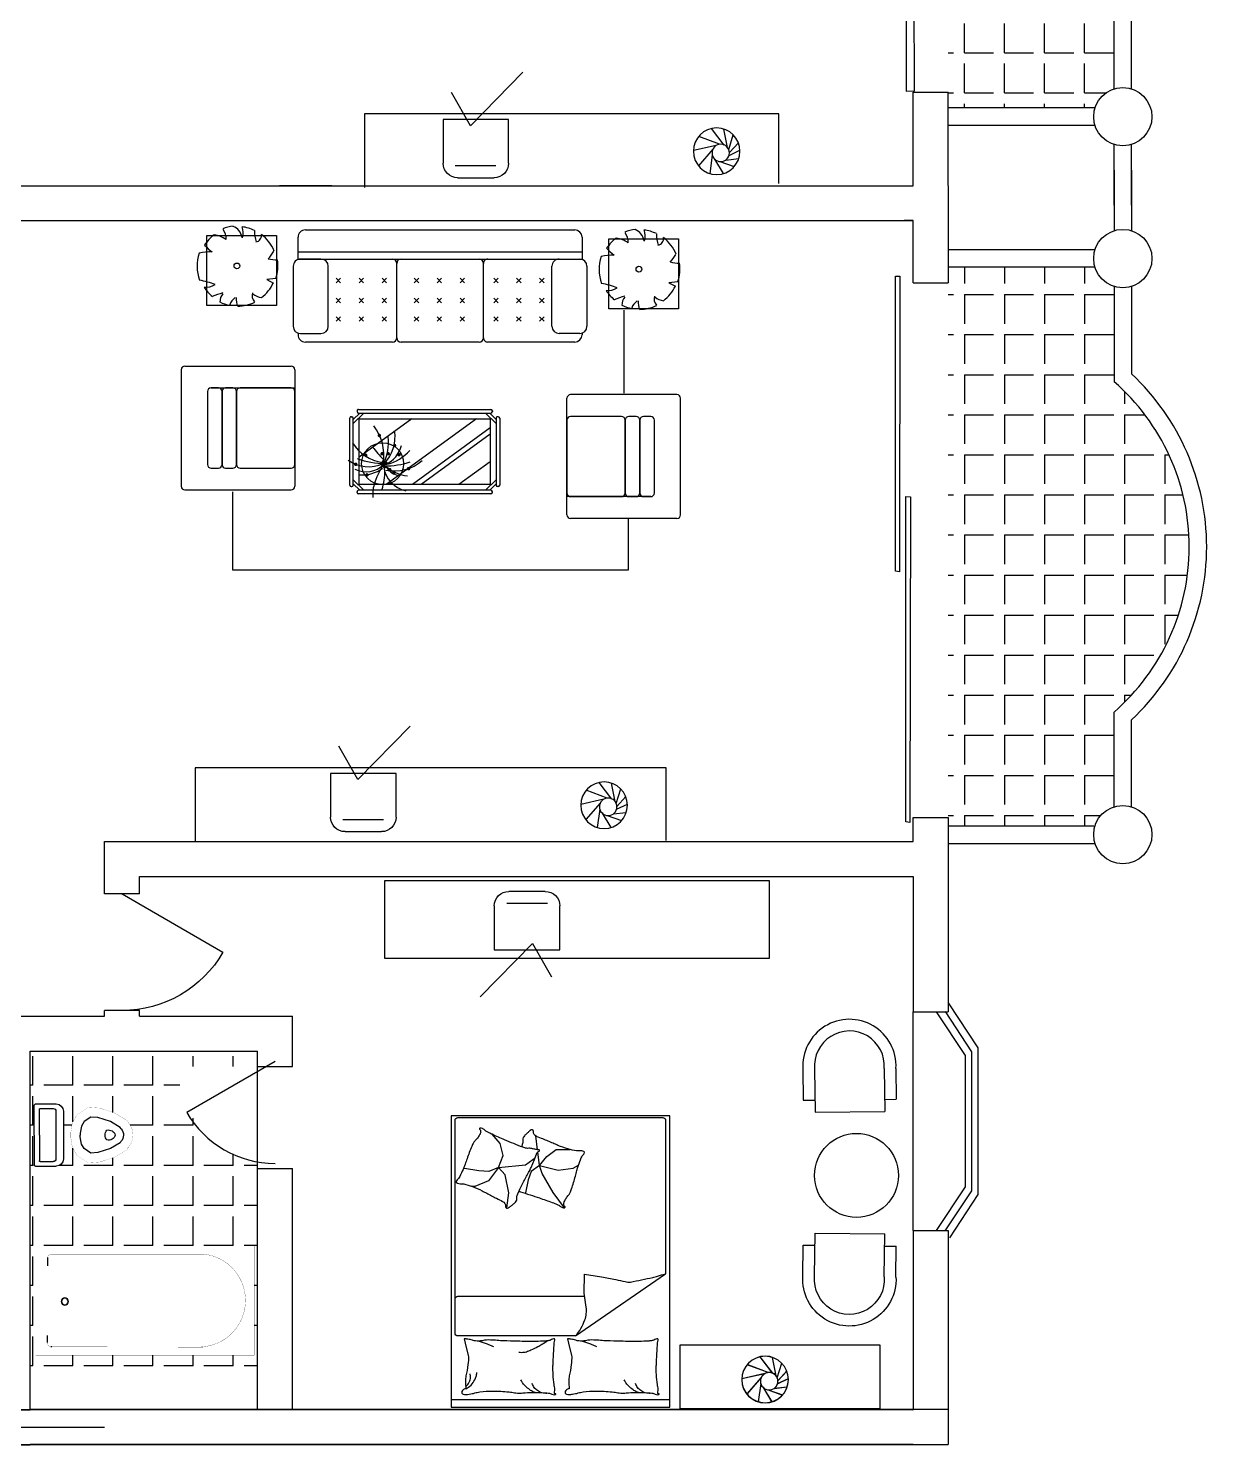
# Model space of a CAD drawing. Header units: millimetres. Extents: x 1155 to 52400, y 456 to 37454.
# Drawn here: x 44311 to 52400, y 516 to 10236 of the extents above; entities that cross this region are included whole.
import ezdxf
from ezdxf.enums import TextEntityAlignment as Align

# ---------------------------------------------------------------- set-up
doc = ezdxf.new("R2010")
doc.units = ezdxf.units.MM
for name, color, linetype in [('PUB_WINDW', 7, 'Continuous'), ('WALL', 255, 'Continuous'), ('WINDOW', 2, 'Continuous')]:
    doc.layers.add(name, color=color, linetype=linetype)
doc.styles.add('DIM_FONT', font='SIMPLEX', dxfattribs={"width": 0.8})
doc.styles.add('SIMPLEX', font='SIMPLEX.SHX')
doc.styles.get("Standard").update_dxf_attribs({"font": 'arial.ttf'})

# ---------------------------------------------------------------- blocks, each defined once
blk = doc.blocks.new('M_E7')
for p, q in [((-10, 111.7), (-151.3, 111.7)), ((0, -101.7), (0, 101.7)), ((-201.3, 61.7), (-201.3, -265.1)), ((-149.8, 60.8), (-149.8, -264.1)), ((-41.4, 80.8), (-129.8, 80.8)), ((-36.4, -101.7), (-36.4, 75.8)), ((-36.4, -101.7), (-36.4, -279.1)), ((0, -101.7), (0, -305.1)), ((-41.4, -284.1), (-129.8, -284.1)), ((-10, -315.1), (-151.3, -315.1))]:
    blk.add_line(p, q)
at = {"const_width": 1}
for points in [[(-651.5, -24.2), (-636.8, -1.2), (-550.4, 50.7), (-450.5, 83.3), (-371.3, 88.4), (-294, 36.9), (-262.2, -17.7), (-251.9, -84.3), (-251.9, -101.7)], [(-650.7, -180.4), (-636.8, -202.2), (-550.4, -254.1), (-450.5, -286.7), (-371.3, -291.8), (-294, -240.3), (-262.2, -185.7), (-251.9, -119.1), (-251.9, -101.7)]]:
    blk.add_lwpolyline(points, dxfattribs=at)
for points in [[(-596.6, -59.2), (-590.1, -49.1), (-523.1, -8.9), (-438.1, 18.9), (-389.1, 22), (-342.7, -8.9), (-324.7, -39.9), (-317, -89.3), (-317, -101.7)], [(-595.8, -145.3), (-590.1, -154.2), (-523.1, -194.5), (-438.1, -222.3), (-389.1, -225.4), (-342.7, -194.5), (-324.7, -163.5), (-317, -114), (-317, -101.7)]]:
    blk.add_lwpolyline(points)
blk.add_lwpolyline([(-644.2, -14.8, 0.39866), (-642.7, -190.6, 0.39866)], format="xyb", dxfattribs=at)
for centre, radius, start, end in [((-151.3, 61.7), 50, 90, 180), ((-10, 101.7), 10, 0, 90), ((-129.8, 60.8), 20, 90, 180), ((-41.4, 75.8), 5, 0, 90), ((-550.8, -101.9), 62.6, 137.03811, 223.97897), ((-510.5, -114.3), 47.8, 77.26414, 164.66522), ((-541.2, -102.8), 54.1, 1.1332, 40.38164), ((-510.5, -89), 47.8, 195.33478, 282.73586), ((-541.2, -100.6), 54.1, 319.61836, 358.8668), ((-151.3, -265.1), 50, 180, 270), ((-129.8, -264.1), 20, 180, 270), ((-41.4, -279.1), 5, 270, 0), ((-10, -305.1), 10, 270, 0)]:
    blk.add_arc(centre, radius, start, end)
at = {"width": 0.8, "flags": 9}
for tag in ['XSIZE', 'YSIZE']:
    blk.add_attdef(tag, (0, 0), '', height=0.5, dxfattribs=at)
blk = doc.blocks.new('M_E4')
for p, q in [((670.2, -79.9), (670.2, -136.6)), ((670.2, -85.9), (670.2, -97)), ((670, -662.9), (670, -613.6))]:
    blk.add_line(p, q)
at = {"const_width": 1.5}
for points in [[(-750, -750), (-750, 0)], [(-750, 0), (750, 0)], [(750, 0), (750, -750)], [(607.9, -55.9), (640.2, -55.9)], [(670, -89.8), (670, -656.4)], [(670, -662.9), (670, -654.6)], [(750, -750), (-750, -750)]]:
    blk.add_lwpolyline(points, dxfattribs=at)
for points in [[(-399.3, -55.8, 0.930688), (-387.6, -693, 0.930688)], [(670.2, -85.9, 0.414214), (640.2, -55.9, 0.414214)], [(670, -89.8, 0.041784), (669.6, -84.8, 0.412615)], [(640, -692.9, 0.414214), (670, -662.9, 0.414214)]]:
    blk.add_lwpolyline(points, format="xyb", dxfattribs=at)
at = {"const_width": 1.5, "flags": 128}
for points in [[(-399.3, -55.8), (607.9, -55.9)], [(-399.3, -694.2), (645.3, -692.5)]]:
    blk.add_lwpolyline(points, dxfattribs=at)
for radius in [25, 23]:
    blk.add_circle((550, -381.2), radius)
blk.add_arc((640, -662.9), 30, 270, 280.17596)
at = {"width": 0.8, "flags": 9}
for tag in ['XSIZE', 'YSIZE']:
    blk.add_attdef(tag, (0, 0), '', height=0.5, dxfattribs=at)
blk = doc.blocks.new('M_C4')
for p, q in [((100, 250), (350, 250)), ((0, -150), (0, 150)), ((363.3, 168.9), (84, 168.9)), ((450, 150), (450, -150)), ((450, -150), (0, -150)), ((187.5, -106.9), (56.8, -335.7)), ((187.5, -106.9), (546.7, -474.6))]:
    blk.add_line(p, q)
for centre, start, end in [((100, 150), 90, 180), ((350, 150), 0, 90)]:
    blk.add_arc(centre, 100, start, end)
at = {"flags": 9}
for tag in ['XSIZE', 'YSIZE']:
    blk.add_attdef(tag, (0, 0), '', height=0.5, dxfattribs=at)
at = {"width": 0.8, "flags": 9}
for tag in ['YSIZE', 'XSIZE', 'XSIZE', 'YSIZE']:
    blk.add_attdef(tag, (225, -150), '', height=0.5, dxfattribs=at)
blk = doc.blocks.new('_DBLK')
blk.add_line((-0.5, 0), (0, -0.866))
blk.add_arc((-0.5, 0), 1, 300, 0)
at = {"style": 'SIMPLEX', "flags": 9}
blk.add_attdef('A', text='', height=1, dxfattribs=at).set_placement((0, 1.5), align=Align.MIDDLE)
blk = doc.blocks.new('M_C3')
for p, q in [((-319.4, 295.9), (-319.4, 83.9)), ((-239.2, 295.9), (-239.2, 0)), ((239.2, 295.9), (239.2, 0)), ((319.4, 295.9), (319.4, 83.9)), ((-319.4, 83.9), (-239.2, 83.9)), ((-239.2, 0), (239.2, 0)), ((239.2, 83.9), (319.4, 83.9))]:
    blk.add_line(p, q)
for radius, start, end in [(320, 356.44944, 183.55056), (240, 355.26356, 184.73644)]:
    blk.add_arc((0, 315.7), radius, start, end)
at = {"width": 0.8, "flags": 9}
for tag in ['YSIZE', 'XSIZE', 'XSIZE', 'YSIZE']:
    blk.add_attdef(tag, (0, 0), '', height=0.5, dxfattribs=at)
blk = doc.blocks.new('M_B1ZDK')
for points in [[(0.5331, 0.549), (0.3361, 1.3649), (-0.3361, 1.3649), (-0.5418, 0.5128)], [(0.5012, 0.4163), (0.318, 1.1838), (-0.318, 1.1838), (-0.5012, 0.4283)], [(0.5, 0.1667), (0.3, 1.0027), (-0.3, 1.0027), (-0.5, 0.1667)]]:
    blk.add_lwpolyline(points)
blk = doc.blocks.new('M_C33SQR')
for p, q in [((392.1, 780), (-407.9, 780)), ((-432.9, 755), (-432.9, 25)), ((417.1, 755), (417.1, 25)), ((242.1, 600), (-257.9, 600)), ((267.1, 575), (267.1, 0)), ((392.1, 0), (-407.9, 0))]:
    blk.add_line(p, q)
for points in [[(242.1, 600), (-257.9, 600, 0.414214), (-282.9, 575), (-282.9, 525, 0.414214), (-257.9, 500), (242.1, 500, 0.414214), (267.1, 525), (267.1, 575, 0.414214)], [(242.1, 500), (-257.9, 500, 0.414214), (-282.9, 475), (-282.9, 425, 0.414214), (-257.9, 400), (242.1, 400, 0.414214), (267.1, 425), (267.1, 475, 0.414214)], [(242.1, 400), (-257.9, 400, 0.414214), (-282.9, 375), (-282.9, 25, 0.414214), (-257.9, 0), (242.1, 0, 0.414214), (267.1, 25), (267.1, 375, 0.414214)]]:
    blk.add_lwpolyline(points, format="xyb", close=True)
for centre, start, end in [((-407.9, 755), 90, 180), ((392.1, 755), 0, 90), ((242.1, 575), 0, 90), ((-407.9, 25), 180, 270), ((392.1, 25), 270, 0)]:
    blk.add_arc(centre, 25, start, end)
at = {"width": 0.8, "flags": 9}
for tag in ['XSIZE', 'YSIZE']:
    blk.add_attdef(tag, (0, 0), '', height=0.5, dxfattribs=at)
blk = doc.blocks.new('M_C56KIS')
for p, q in [((62, 318), (72, 242)), ((72, 242), (101, 299)), ((101, 299), (101, 299))]:
    blk.add_line(p, q)
blk.add_lwpolyline([(294, 325), (294, -275), (-306, -275), (-306, 325)], close=True)
blk.add_circle((-46, -16), 24.7)
for centre, radius, start, end in [((-46, -12), 340, 112.0103, 142.6392), ((-371, -22), 380, 45.9782, 58.5315), ((-666, 365), 570, 348.5728, 356.6649), ((-46, -12), 348, 72.0426, 98.475), ((-46, -12), 341, 37.2751, 64.8245), ((-46, -12), 338, 154.3498, 173.0356), ((-402, 850), 718, 274.1465, 282.1238), ((-307, 139), 56.5, 8.941, 100.0107), ((207, 198), 84.2, 254.8555, 310.96), ((82, 215), 145, 319.7203, 351.7151), ((-46, -12), 345, 0.5321, 25.5856), ((-277, -88), 115, 97.3912, 159.6952), ((-332, -105), 143, 71.8009, 110.5991), ((-46, -12), 342, 185.9236, 201.5277), ((-287, -214), 106, 81.8314, 131.8278), ((-119, -230), 194, 141.6582, 174.3093), ((241, 102), 125, 263.2775, 297.8128), ((333, 45), 131, 215.3868, 249.7411), ((-46, -12), 344, 334.0767, 348.9021), ((-46, -12), 333, 216.594, 237.4464), ((-456, -26), 353, 310.8536, 325.193), ((259, -243), 425, 177.9455, 193.2146), ((1320, -611), 1274, 161.2865, 167.5451), ((-13, -284), 151, 354.7323, 32.8544), ((-46, -12), 339, 302.6098, 320.6752), ((1199, 167), 1058, 196.6397, 201.9099), ((262, -63), 99.6, 227.0454, 270.9651), ((-46, -12), 346, 251.5307, 290.63)]:
    blk.add_arc(centre, radius, start, end)
at = {"style": 'DIM_FONT', "width": 0.8, "flags": 9}
for tag in ['XSIZE', 'YSIZE']:
    blk.add_attdef(tag, (0, 0), '', height=0.5, dxfattribs=at)
blk = doc.blocks.new('M_C5')
for p, q in [((-70.8, 21.3), (-105.6, 120.2)), ((-60.2, 62.7), (-49.6, 152.1)), ((-28.1, 85.6), (7.4, 159.8)), ((-9, 88), (58.7, 149.2)), ((12.2, 83.3), (111.9, 114.4)), ((-54, -14.1), (-153.6, 45)), ((25.5, 75.4), (152, 50)), ((42.3, 52.6), (156.1, -35.1)), ((48.3, 20.6), (102.1, -123.2)), ((-26.4, -30), (-153, -46.9)), ((14.5, -26.2), (-99.1, -125.6)), ((40.5, -2.3), (5.1, -160))]:
    blk.add_line(p, q)
for centre, radius in [((0, 0), 160), ((-11.2, 28), 60)]:
    blk.add_circle(centre, radius)
at = {"width": 0.8, "flags": 9}
for tag in ['XSIZE', 'YSIZE']:
    blk.add_attdef(tag, (0, 0), '', height=0.5, dxfattribs=at)
blk = doc.blocks.new('M_C57NTX')
for p, q in [((-435.8, 293.4), (473.1, 293.4)), ((-496.3, -226.1), (-496.3, 232.8)), ((-486.3, 242.8), (-481.3, 242.8)), ((-427.3, 268.4), (-471.3, 224.4)), ((-399, 268.4), (-471.3, 196.1)), ((-471.3, -226.1), (-471.3, 232.8)), ((-445.8, 283.4), (-445.8, 278.4)), ((-435.8, 268.4), (473.1, 268.4)), ((-431.3, 72.4), (-216.6, 228.4)), ((-431.3, -116.3), (43.1, 228.4)), ((-431.3, -159.2), (102.3, 228.4)), ((-336.1, -221.6), (283.4, 228.4)), ((436.4, 268.4), (508.7, 196.1)), ((464.7, 268.4), (508.7, 224.4)), ((483.1, 283.4), (483.1, 278.4)), ((508.7, 232.8), (508.7, -226.1)), ((523.7, 242.8), (518.7, 242.8)), ((533.7, 232.8), (533.7, -226.1)), ((106, -221.6), (468.7, 41.8)), ((-399, -261.6), (-471.3, -189.3)), ((436.4, -261.6), (508.7, -189.3)), ((-486.3, -236.1), (-481.3, -236.1)), ((-427.3, -261.6), (-471.3, -217.6)), ((-445.8, -276.6), (-445.8, -271.6)), ((473.1, -261.6), (-435.8, -261.6)), ((473.1, -286.6), (-435.8, -286.6)), ((464.7, -261.6), (508.7, -217.6)), ((483.1, -276.6), (483.1, -271.6)), ((523.7, -236.1), (518.7, -236.1))]:
    blk.add_line(p, q)
blk.add_lwpolyline([(-431.3, -221.6), (-431.3, 228.4), (468.7, 228.4), (468.7, -221.6)], close=True)
at = {"const_width": 12}
for points in [[(123.4, 119.9, 1), (135.4, 119.9, 1)], [(225.1, 149.5, 1), (237.1, 149.5, 1)], [(252.6, 126.5, 1), (264.6, 126.5, 1)], [(288.3, 106.6, 1), (300.3, 106.6, 1)], [(293.8, 93.5, 1), (305.8, 93.5, 1)], [(307.5, 86.9, 1), (319.5, 86.9, 1)], [(409.3, 162.8, 1), (421.3, 162.8, 1)], [(486.2, 90.2, 1), (498.2, 90.2, 1)], [(189.4, 24.2, 1), (201.4, 24.2, 1)], [(263.6, 17.6, 1), (275.6, 17.6, 1)], [(277.3, 83.6, 1), (289.3, 83.6, 1)], [(296.6, 73.7, 1), (308.6, 73.7, 1)], [(304.8, 17.6, 1), (316.8, 17.6, 1)], [(417.5, 27.5, 1), (429.5, 27.5, 1)], [(219.6, -38.5, 1), (231.6, -38.5, 1)], [(324.1, -107.7, 1), (336.1, -107.7, 1)]]:
    blk.add_lwpolyline(points, format="xyb", close=True, dxfattribs=at)
blk.add_circle((307.6, 86), 144.3)
for centre, radius, start, end in [((-435.8, 283.4), 10, 90, 180), ((156.2, 293.1), 219.3, 342.94564, 6.48138), ((473.1, 283.4), 10, 0, 90), ((-486.3, 232.8), 10, 90, 180), ((-481.3, 232.8), 10, 0, 90), ((-435.8, 278.4), 10, 180, 270), ((108.6, 83.2), 192.6, 6.99045, 78.02836), ((781.4, 125.5), 489.9, 163.85612, 179.11051), ((-394.7, 504.4), 810.4, 328.98728, 340.36101), ((473.1, 278.4), 10, 270, 0), ((518.7, 232.8), 10, 90, 180), ((523.7, 232.8), 10, 0, 90), ((228, -157.3), 292.8, 78.55155, 130.98153), ((279.7, -402.1), 502.4, 88.32856, 108.729), ((110, -88), 258.8, 48.7581, 83.8624), ((175.6, 42.4), 126.2, 28.89012, 78.45792), ((421.1, -27.3), 168.8, 62.99086, 135.91017), ((404.5, -127.5), 234.4, 53.32313, 115.76326), ((448, -69.4), 232.8, 85.87406, 126.95584), ((343.6, -193.6), 291.3, 103.04524, 139.77663), ((363.8, -83.6), 190.4, 114.09558, 166.29534), ((481.8, -98.4), 259.7, 134.48606, 189.37622), ((613.2, -62), 345.5, 155.08876, 185.96372), ((267.2, -554.8), 642.2, 70.5249, 87.82437), ((624, 27.5), 325.2, 171.24958, 218.23328), ((-1013.4, -1156.3), 1790, 39.04877, 42.6799), ((268.8, -207.6), 287.3, 31.31505, 82.13779), ((-486.3, -226.1), 10, 180, 270), ((-481.3, -226.1), 10, 270, 0), ((-435.8, -271.6), 10, 90, 180), ((-435.8, -276.6), 10, 180, 270), ((473.1, -271.6), 10, 0, 90), ((473.1, -276.6), 10, 270, 0), ((518.7, -226.1), 10, 180, 270), ((523.7, -226.1), 10, 270, 0)]:
    blk.add_arc(centre, radius, start, end)
at = {"style": 'DIM_FONT', "width": 0.8, "flags": 9}
for tag in ['YSIZE', 'XSIZE']:
    blk.add_attdef(tag, (0, 0), '', height=0.5, dxfattribs=at)
blk = doc.blocks.new('M_C46QQU')
for p, q in [((-975, 711.1), (-975, 720)), ((-958.4, 711.1), (-817.8, 711.1)), ((-925, 770), (-326.8, 770)), ((-297.8, 740), (-297.8, 230)), ((-268.7, 770), (268.7, 770)), ((297.8, 740), (297.8, 230)), ((326.8, 770), (925, 770)), ((958.4, 711.1), (817.8, 711.1)), ((975, 711.1), (975, 720)), ((-1008.4, 250), (-1008.4, 661.1)), ((-767.8, 661.1), (-767.8, 250)), ((-713.4, 626.7), (-683.2, 596.5)), ((-683.2, 626.7), (-713.4, 596.5)), ((-555.8, 626.7), (-525.6, 596.5)), ((-525.6, 626.7), (-555.8, 596.5)), ((-398.2, 626.7), (-368, 596.5)), ((-368, 626.7), (-398.2, 596.5)), ((-138, 626.7), (-168.2, 596.5)), ((-168.2, 626.7), (-138, 596.5)), ((19.6, 626.7), (-10.6, 596.5)), ((-10.6, 626.7), (19.6, 596.5)), ((177.1, 626.7), (147, 596.5)), ((147, 626.7), (177.1, 596.5)), ((368, 626.7), (398.2, 596.5)), ((398.2, 626.7), (368, 596.5)), ((525.6, 626.7), (555.8, 596.5)), ((555.8, 626.7), (525.6, 596.5)), ((683.2, 626.7), (713.4, 596.5)), ((713.4, 626.7), (683.2, 596.5)), ((767.8, 661.1), (767.8, 250)), ((1008.4, 250), (1008.4, 661.1)), ((-713.4, 499.7), (-683.2, 469.5)), ((-683.2, 499.7), (-713.4, 469.5)), ((-555.8, 499.7), (-525.6, 469.5)), ((-525.6, 499.7), (-555.8, 469.5)), ((-398.2, 499.7), (-368, 469.5)), ((-368, 499.7), (-398.2, 469.5)), ((-138, 499.7), (-168.2, 469.5)), ((-168.2, 499.7), (-138, 469.5)), ((19.6, 499.7), (-10.6, 469.5)), ((-10.6, 499.7), (19.6, 469.5)), ((177.1, 499.7), (147, 469.5)), ((147, 499.7), (177.1, 469.5)), ((368, 499.7), (398.2, 469.5)), ((398.2, 499.7), (368, 469.5)), ((525.6, 499.7), (555.8, 469.5)), ((555.8, 499.7), (525.6, 469.5)), ((683.2, 499.7), (713.4, 469.5)), ((713.4, 499.7), (683.2, 469.5)), ((-713.4, 362.5), (-683.2, 332.3)), ((-683.2, 362.5), (-713.4, 332.3)), ((-525.6, 362.5), (-555.8, 332.3)), ((-555.8, 362.5), (-525.6, 332.3)), ((-398.2, 362.5), (-368, 332.3)), ((-368, 362.5), (-398.2, 332.3)), ((-138, 362.5), (-168.2, 332.3)), ((-168.2, 362.5), (-138, 332.3)), ((-10.6, 362.5), (19.6, 332.3)), ((19.6, 362.5), (-10.6, 332.3)), ((177.1, 362.5), (147, 332.3)), ((147, 362.5), (177.1, 332.3)), ((368, 362.5), (398.2, 332.3)), ((398.2, 362.5), (368, 332.3)), ((555.8, 362.5), (525.6, 332.3)), ((525.6, 362.5), (555.8, 332.3)), ((683.2, 362.5), (713.4, 332.3)), ((713.4, 362.5), (683.2, 332.3)), ((-975, 50), (-975, 202.8)), ((975, 200), (-975, 200)), ((-817.8, 200), (-958.4, 200)), ((817.8, 200), (958.4, 200)), ((975, 200), (975, 50)), ((975, 150), (-975, 150)), ((925, 0), (-925, 0))]:
    blk.add_line(p, q)
for centre, radius, start, end in [((-958.4, 661.1), 50, 90, 180), ((-925, 720), 50, 90, 180), ((-817.8, 661.1), 50, 0, 90), ((-327.8, 740), 30, 360, 90), ((-267.8, 740), 30, 90, 180), ((267.8, 740), 30, 0, 90), ((327.8, 740), 30, 90, 180), ((817.8, 661.1), 50, 90, 180), ((925, 720), 50, 360, 90), ((958.4, 661.1), 50, 0, 90), ((-958.4, 250), 50, 180, 270), ((-817.8, 250), 50, 270, 0), ((-327.8, 230), 30, 270, 0), ((-267.8, 230), 30, 180, 270), ((267.8, 230), 30, 270, 360), ((327.8, 230), 30, 180, 270), ((817.8, 250), 50, 180, 270), ((958.4, 250), 50, 270, 0), ((-925, 50), 50, 180, 270), ((925, 50), 50, 270, 0)]:
    blk.add_arc(centre, radius, start, end)
at = {"style": 'DIM_FONT', "width": 0.8, "flags": 9}
for tag in ['YSIZE', 'XSIZE']:
    blk.add_attdef(tag, (0, 0), '', height=0.5, dxfattribs=at)
blk = doc.blocks.new('M_C54TQD')
for p, q in [((0, -52.4), (1500, -52.4)), ((25.8, -508.5), (25.8, -1967.8)), ((853.5, -488.5), (45.8, -488.5)), ((853.5, -488.5), (1471.6, -915.9)), ((45.8, -761.1), (915.3, -761.1)), ((1471.6, -1967.8), (1471.6, -915.9)), ((381, -1368.3), (394.8, -1471.4)), ((777.6, -1368.4), (698.4, -1472.4)), ((160.8, -1514.4), (136.8, -1517.8)), ((255.4, -1552.2), (160.8, -1514.4)), ((324.3, -1645), (255.4, -1552.2)), ((394.8, -1471.4), (369, -1593.5)), ((528.4, -1559.3), (508.6, -1470.4)), ((698.4, -1472.4), (623.3, -1602.7)), ((90.3, -1638.1), (87, -1644.6)), ((188.4, -1621), (90.3, -1638.1)), ((257.2, -1617.5), (188.4, -1621)), ((324.3, -1645), (257.2, -1617.5)), ((369, -1593.5), (324.3, -1645)), ((324.3, -1645), (510, -1663.9)), ((324.3, -1645), (355.2, -1727.5)), ((548.2, -1616.6), (528.4, -1559.3)), ((605.5, -1658), (548.2, -1616.6)), ((623.3, -1602.7), (605.5, -1658)), ((605.5, -1658), (734, -1626.4)), ((734, -1626.4), (836.8, -1640.3)), ((836.8, -1640.3), (872.8, -1660.3)), ((355.2, -1727.5), (334.6, -1810)), ((510, -1663.9), (559.9, -1700)), ((559.9, -1700), (572, -1708.6)), ((605.5, -1658), (593.7, -1752.2)), ((605.5, -1658), (654.9, -1721.3)), ((654.9, -1721.3), (720.1, -1768.7)), ((334.6, -1810), (281, -1872.6)), ((591.9, -1766.9), (580, -1861.5)), ((720.1, -1768.7), (813, -1768.7)), ((45.8, -1987.8), (1451.6, -1987.8))]:
    blk.add_line(p, q)
blk.add_lwpolyline([(0, -2000), (0, 0), (1500, 0), (1500, -2000)], close=True)
for points in [[(101, -126.8, -0.263368), (73, -108, -0.494818), (82.2, -89.3, -0.049225), (99.9, -87.5, -0.036831), (123.5, -89.3, -0.031893), (161.5, -97.4, 0.035782), (195.4, -104.4, 0.032941), (285.1, -110.3, 0.026564), (396.3, -104.4, 0.017905), (433.8, -99, -0.033397), (454, -96.8, -0.03204), (491.1, -97.5, 0.018442), (555.4, -100.5, 0.010837), (620.2, -99.8, 0.014624), (668.1, -96.8, 0.111249), (690.6, -89.5, -0.153708), (707.5, -85.5, -0.076444), (715, -87.2, -0.215512), (716.9, -89.3, -0.585858), (714.3, -92.3, 0.363489), (709.4, -94.9, 0.191716), (709.4, -106.4, -0.129675), (711.3, -123, -0.01735), (708.3, -139.8, 0.019326), (705.7, -154.9, 0.018818), (699, -223.3, 0.021828), (698.1, -282.6, 0.006204), (699.5, -316.4, 0.001963), (705.7, -423.3, 0.028341), (709.9, -459.4, -0.117014), (709.4, -468.3, -0.36606), (708, -469.3, -0.03973), (694.4, -466.5, -0.048309), (680.6, -461, 0.062981), (670, -457.1, 0.04058), (646.6, -453.7, 0.014345), (579.8, -451.4, 0.005484), (454.4, -452.2, 0.007153), (358.2, -455.2, 0.008762), (315.7, -457.9, -0.008153), (270, -460.8, -0.06251), (212.9, -456.4, 0.078669), (167.3, -454.4, 0.047825), (144.9, -459.1, -0.034494), (114.1, -466.5, -0.023571), (88.8, -469.5, -0.510228), (87.8, -468.3), (95.3, -438.3), (116, -355.7, 0.073041), (118, -336.2, 0.023305), (112.2, -275, 0.018299), (108.2, -252.2, -0.01097), (100.8, -214.2, -0.042281), (97.9, -179.9, -0.027201), (100.8, -126.5)], [(656.8, -94.9, 0.088153), (622.3, -98.4, 0.088153), (591.1, -113.7, 0.077547), (569.5, -135.3, 0.077547), (555.4, -162.4)], [(810.2, -126.8, -0.263368), (782.3, -108, -0.494818), (791.4, -89.3, -0.049225), (809.1, -87.5, -0.036831), (832.8, -89.3, -0.031893), (870.7, -97.4, 0.035782), (904.6, -104.4, 0.032941), (994.3, -110.3, 0.026564), (1105.5, -104.4, 0.017905), (1143, -99, -0.033397), (1163.3, -96.8, -0.03204), (1200.3, -97.5, 0.018442), (1264.7, -100.5, 0.010837), (1329.4, -99.8, 0.014624), (1377.3, -96.8, 0.111249), (1399.9, -89.5, -0.153708), (1416.8, -85.5, -0.076444), (1424.2, -87.2, -0.215512), (1426.2, -89.3, -0.585858), (1423.5, -92.3, 0.363489), (1418.6, -94.9, 0.191716), (1418.6, -106.4, -0.129675), (1420.5, -123, -0.01735), (1417.5, -139.8, 0.019326), (1414.9, -154.9, 0.018818), (1408.3, -223.3, 0.021828), (1407.4, -282.6, 0.006204), (1408.8, -316.4, 0.001963), (1414.9, -423.3, 0.028341), (1419.2, -459.4, -0.117014), (1418.6, -468.3, -0.36606), (1417.2, -469.3, -0.03973), (1403.6, -466.5, -0.048309), (1389.9, -461, 0.062981), (1379.2, -457.1, 0.04058), (1355.8, -453.7, 0.014345), (1289.1, -451.4, 0.005484), (1163.6, -452.2, 0.007153), (1067.5, -455.2, 0.008762), (1024.9, -457.9, -0.008153), (979.2, -460.8, -0.06251), (922.1, -456.4, 0.078669), (876.5, -454.4, 0.047825), (854.1, -459.1, -0.034494), (823.4, -466.5, -0.023571), (798, -469.5, -0.510228), (797.1, -468.3), (804.6, -438.3), (825.2, -355.7, 0.073041), (827.2, -336.2, 0.023305), (821.5, -275, 0.018299), (817.4, -252.2, -0.01097), (810.1, -214.2, -0.042281), (807.2, -179.9, -0.027201), (810.1, -126.5)], [(1366.1, -94.9, 0.088153), (1331.5, -98.4, 0.088153), (1300.3, -113.7, 0.077547), (1278.7, -135.3, 0.077547), (1264.7, -162.4)], [(99.3, -142.8, -0.05369), (113.5, -155.8, -0.070312), (121.6, -168.1, -0.015448), (125.4, -176.6, -0.013244), (129.1, -186.8, -0.082127), (132.1, -204.9, -0.064164), (129.1, -228.1)], [(100.8, -126.8, -0.077379), (135.6, -152.1, -0.077379), (161.1, -186.8, -0.047525), (171, -211.5, -0.047525), (176.1, -237.5)], [(574.8, -100.6, 0.027842), (551.1, -111.2, 0.048685), (538.5, -119.3, 0.023666), (510.6, -143.6, 0.031223), (491.6, -164.3, 0.046801), (486.5, -172, 0.023191), (478.4, -188.7)], [(1284.1, -100.6, 0.027842), (1260.3, -111.2, 0.048685), (1247.8, -119.3, 0.023666), (1219.8, -143.6, 0.031223), (1200.8, -164.3, 0.046801), (1195.7, -172, 0.023191), (1187.7, -188.7)], [(660.6, -455.2, 0.016108), (621.7, -429, 0.024599), (594.9, -413.9, 0.009477), (545.8, -390.6, 0.015937), (516, -378.3, 0.072521), (499.6, -374.7, 0.033339), (463.4, -374.5)], [(191.4, -453.7, 0.009729), (218.7, -444.6, 0.009729), (245.6, -434.6, 0.007971), (267.3, -425.5, 0.007971), (288.8, -415.8)], [(900.6, -453.7, 0.009729), (927.9, -444.6, 0.009729), (954.8, -434.6, 0.007971), (976.6, -425.5, 0.007971), (998, -415.8)], [(853.5, -488.5, -0.085272), (916.8, -598.6, -0.124044), (926, -686.2), (912.4, -781.6), (914.1, -911.7)], [(914.1, -911.7, 0.007867), (1031.7, -893.9, 0.009508), (1128.5, -875.9, 0.006616), (1193.5, -861.5, -0.023828), (1211.7, -858.2, -0.080713), (1230.3, -858.7, -0.009591), (1382.9, -890.6, -0.013133), (1416.4, -899.2, -0.007859), (1471.6, -915.9)], [(464, -1480.4, 0.025626), (475.6, -1477.6, 0.0108), (604.9, -1436, 0.00456), (692.4, -1404.8, 0.01125), (727.5, -1391, 0.069394), (746.3, -1379.9, -0.079756), (762.9, -1370.5, -0.106399), (777.6, -1368.4, -0.328642), (781.6, -1371.8, -0.299547), (779.2, -1378.3, 0.189917), (773.7, -1387.1, 0.033518), (772.5, -1397.4, 0.075627), (773, -1402, 0.053489), (776, -1409.8, 0.017838), (788.1, -1431.8, 0.038394), (805.3, -1456.1, -0.059529), (815.7, -1472.2, -0.035943), (826.3, -1498.4, -0.011245), (851.9, -1584.7, -0.006203), (862.2, -1624.3, 0.010783), (868.3, -1647, 0.019485), (872.8, -1660.3, 0.005062), (892.4, -1710.5, 0.101392), (909.1, -1735.8, -0.223768), (914, -1749.2, -0.25558), (910.9, -1753.8, -0.081563), (895.2, -1758.9, -0.071805), (878.1, -1759, 0.069985), (860.5, -1759.1, 0.03546), (801, -1772.1, 0.029432), (732, -1796.8, 0.001554), (698.6, -1811.2, -0.00152), (664.5, -1825.8, -0.004735), (629.3, -1840.5, 0.00382), (585.5, -1858.6, 0.296001), (563.6, -1890.9, -0.649774), (542.2, -1899.9, -0.02319), (537.7, -1895.3, 0.0288), (534, -1891.6, 0.005727), (527.4, -1885.8, -0.004358), (518.8, -1878.2, -0.027528), (501.8, -1861.4, -0.046214), (493.2, -1849.9, -0.194121), (490.4, -1833.2, 0.133719), (489.3, -1809.2, 0.005779), (481.8, -1787.2, 0.008882)]]:
    blk.add_lwpolyline(points, format="xyb")
blk.add_lwpolyline([(58.1, -1583.2, 0.101392), (39.5, -1559.2, -0.223768), (33.6, -1546.2, -0.25558), (36.4, -1541.4, -0.081563), (51.6, -1535.1, -0.071805), (68.7, -1533.7, 0.069985), (86.2, -1532.2, 0.03546), (144.5, -1514.8, 0.029432), (211.5, -1484.8, 0.001554), (243.6, -1467.9, -0.00152), (276.5, -1450.7, -0.004735), (310.5, -1433.4, 0.00382), (352.7, -1412, 0.296001), (372.1, -1378.1, -0.649774), (392.8, -1367.5, -0.02319), (397.6, -1371.7, 0.0288), (401.6, -1375.1, 0.005727), (408.6, -1380.4, -0.004358), (417.8, -1387.3, -0.027528), (436, -1402.8, -0.046214), (445.5, -1413.5, -0.194121), (449.5, -1430, 0.133719), (452.5, -1453.8, 0.011505), (471.2, -1496.2, 0.008882), (497.5, -1550, 0.012426), (534.6, -1618.4, -0.033612), (547.3, -1644.2), (570.3, -1700.5), (588.1, -1744, 0.224341), (602.6, -1757.3, -0.722772), (602.8, -1766.1, -0.103513), (599, -1766.6, 0.053465), (591.8, -1766.9, 0.030109), (568.7, -1771.5, -0.031436), (546.6, -1775.9, -0.05324), (531.5, -1776.4, 0.05518), (516.9, -1776.8, 0.056271), (491.6, -1783.4, 0.0108), (365.9, -1834.8, 0.00456), (281, -1872.6, 0.01125), (247.1, -1889, 0.069394), (229.2, -1901.6, -0.079756), (213.3, -1912.2, -0.106399), (198.9, -1915.4, -0.328642), (194.6, -1912.4, -0.299547), (196.5, -1905.7, 0.189917), (201.3, -1896.5, 0.033518), (201.7, -1886.2, 0.075627), (200.8, -1881.6, 0.053489), (197.3, -1874, 0.017838), (183.5, -1853, 0.038394), (164.5, -1830.2, -0.059529), (152.9, -1814.9, -0.035943), (140.3, -1789.6, -0.011245), (108.1, -1705.4, -0.006203), (94.9, -1666.8, 0.010783), (87, -1644.6, 0.019485), (81.6, -1631.7, 0.005062)], format="xyb", close=True)
for centre, start, end in [((45.8, -508.5), 90, 180), ((45.8, -741.1), 180, 270), ((45.8, -1967.8), 180, 270), ((1451.6, -1967.8), 270, 0)]:
    blk.add_arc(centre, 20, start, end)
at = {"style": 'DIM_FONT', "width": 0.8, "flags": 9}
for tag in ['YSIZE', 'XSIZE']:
    blk.add_attdef(tag, (0, 0), '', height=0.5, dxfattribs=at)
blk = doc.blocks.new('1T4F30')
h = blk.add_hatch()
h.set_pattern_fill('ANGLE,_O', color=256, scale=1000, angle=90)
h.set_pattern_definition([(90, (-1308.43, -225267.3), (-275, -2e-14), [200, -75]), (180, (-1308.43, -225267.3), (0, -275), [200, -75])])
h.paths.add_polyline_path([(-11291.2, -30309.4), (-11291.2, -30355.3), (-11291.2, -31710.9), (-11635.9, -31710.9), (-12536.2, -31710.9), (-12851.2, -31710.9), (-12851.2, -29550.9), (-11291.2, -29550.9), (-11291.2, -29655.3), (-11836.2, -29655.3, 0.362015)])
h.paths.add_polyline_path([(-12814.1, -30887.1), (-12814.1, -31637.1), (-11314.1, -31637.1), (-11314.1, -30887.1)], flags=16)
h.paths.add_polyline_path([(-12734.1, -31023.7), (-12734.1, -31543.5), (-12734.1, -31543.5), (-12734.1, -31550.1, 0.466235), (-12698.9, -31579.6), (-12709.4, -31579.6, -0.363101), (-12734.1, -31550.1), (-12734.1, -31500.7), (-12734.1, -31500.7), (-12734.1, -30977, -0.002696), (-12734.1, -30976.6, -0.06072), (-12734.1, -30969.4), (-12734.3, -30969.4), (-12734.3, -31023.7)], flags=0)
h.paths.add_polyline_path([(-12188.1, -30226.6), (-12177.1, -30209.3, 0.36575), (-12176, -30044.5), (-12188.1, -30025.6), (-12274.5, -29973.7), (-12374.4, -29941.1), (-12453.6, -29936), (-12530.9, -29987.6), (-12562.7, -30042.1), (-12575.8, -30126.1), (-12562.7, -30210.1), (-12530.9, -30264.7), (-12453.6, -30316.2), (-12374.4, -30311.2), (-12274.5, -30278.5)], flags=16)
h.paths.add_polyline_path([(-12234.8, -30178.7), (-12229.1, -30169.8, 0.39866), (-12228.3, -30083.7), (-12234.8, -30073.6), (-12301.8, -30033.4), (-12386.8, -30005.6), (-12435.8, -30002.4), (-12482.2, -30033.4), (-12500.2, -30064.3), (-12509.9, -30126.1), (-12500.2, -30187.9), (-12482.2, -30218.9), (-12435.8, -30249.8), (-12386.8, -30246.7), (-12301.8, -30218.9)], flags=0)
h.paths.add_polyline_path([(-12268.3, -30126.1, 0.40099), (-12324.9, -30092.1, 0.172948), (-12337.8, -30126.1, 0.172948), (-12324.9, -30160.1, 0.40099)], flags=0)
h.paths.add_polyline_path([(-12623.6, -30289.5), (-12623.6, -29962.7, 0.414214), (-12673.6, -29912.7), (-12824.9, -29912.7), (-12824.9, -30126.1), (-12824.9, -30339.5), (-12673.6, -30339.5, 0.414214)], flags=16)
h.paths.add_polyline_path([(-12675.1, -30288.6), (-12675.1, -29963.7, 0.414214), (-12695.1, -29943.7), (-12788.5, -29943.7), (-12788.5, -30126.1), (-12788.5, -30308.6), (-12695.1, -30308.6, 0.414214)], flags=0)
h.paths.add_polyline_path([(-12614.1, -31243.3, 1), (-12614.1, -31293.3, 1)], flags=0)
at = {"layer": 'WALL'}
h = blk.add_hatch(dxfattribs=at)
h.set_pattern_fill('ANGLE', color=256, scale=1000, style=0)
h.set_pattern_definition([(0, (-7837.9, -183531.83), (0, 275), [200, -75]), (90, (-7837.9, -183531.83), (-275, 2e-14), [200, -75])])
h.paths.add_polyline_path([(-5411.2, -20025.2), (-5411.2, -19374.8, -0.245091), (-5542, -19244.1), (-6551.2, -19244.1), (-6551.2, -19364.1), (-6551.2, -22544.1), (-5411.2, -22544.1), (-5411.2, -22292.2, 0.455057)])
h.paths.add_polyline_path([(-5411.2, -22544.1), (-6551.2, -22544.1), (-6551.2, -22979.7), (-6551.2, -23077.3), (-5542, -23077.3, -0.245091), (-5411.2, -22946.5)])
h = blk.add_hatch(dxfattribs=at)
h.set_pattern_fill('ANGLE', color=256, scale=1000, style=0)
h.set_pattern_definition([(0, (-7837.9, 136283.72), (0, -275), [200, -75]), (270, (-7837.9, 136283.72), (-275, -2e-14), [200, -75])])
h.paths.add_polyline_path([(-5411.2, -27222.9), (-5411.2, -27873.3, 0.245091), (-5542, -28004.1), (-6551.2, -28004.1), (-6551.2, -27884.1), (-6551.2, -24704.1), (-5411.2, -24704.1), (-5411.2, -24956, -0.455057)])
h.paths.add_polyline_path([(-5411.2, -24704.1), (-6551.2, -24704.1), (-6551.2, -24268.4), (-6551.2, -24170.8), (-5542, -24170.8, 0.245091), (-5411.2, -24301.6)])
for p, q in [((-7712.7, -23117.4), (-10557.3, -23117.4)), ((-10557.3, -23117.4), (-10557.3, -23623.3)), ((-7712.7, -23596.1), (-7712.7, -23117.4)), ((-8775.7, -24465.3), (-8775.7, -25033.9)), ((-11461.7, -26249.5), (-11461.7, -25712.3)), ((-8746.9, -25896.7), (-8746.9, -26249.5)), ((-8746.9, -26249.5), (-11461.7, -26249.5)), ((-8485.3, -27605), (-11719.3, -27605)), ((-11719.3, -27605), (-11719.3, -28110.9)), ((-8485.3, -28105.2), (-8485.3, -27605)), ((-6791.2, -30780.9), (-6791.2, -29280.9)), ((-11291.2, -30355.3), (-11291.2, -29655.3))]:
    blk.add_line(p, q)
for points in [[(-6788.9, -20995.2), (-6838.3, -21003.7), (-6838.3, -22961.2), (-6782.2, -22961)], [(-6884.6, -26261.3), (-6912.1, -26256.6), (-6912.1, -24231.5), (-6880.9, -24231.6)], [(-6813, -27980.5), (-6840.4, -27975.8), (-6840.4, -25745), (-6809.3, -25745.1)], [(-10418, -28915.2), (-10418, -28379.5), (-7778.6, -28379.5), (-7778.6, -28915.2)], [(-8390, -32004.3), (-8390, -31564.7), (-7019.3, -31564.7), (-7019.3, -32004.3)], [(-8390, -32005.3), (-8390, -31565.7), (-7019.3, -31565.7), (-7019.3, -32005.3)]]:
    blk.add_lwpolyline(points, close=True)
blk.add_circle((-7179.5, -30402.9), 288.3)
for p, q in [((-5411.2, -22946.5), (-5411.2, -22292.2)), ((-5291.2, -22946.5), (-5291.2, -22345.7)), ((-5542, -23077.3), (-6551.2, -23077.3)), ((-5542, -23197.3), (-6551.2, -23197.3)), ((-5411.2, -23744.1), (-5411.2, -23328.1)), ((-5291.2, -23744.1), (-5291.2, -23328.1)), ((-5411.2, -23504.1), (-5411.2, -23920)), ((-5291.2, -23504.1), (-5291.2, -23920)), ((-13451.2, -23610.9), (-7091.2, -23610.9)), ((-13451.2, -23610.9), (-7091.2, -23610.9)), ((-13451.2, -23610.9), (-7091.2, -23610.9)), ((-13451.2, -23610.9), (-7091.2, -23610.9)), ((-6851.2, -23610.9), (-6791.2, -23610.9)), ((-6851.2, -23610.9), (-6791.2, -23610.9)), ((-13451.2, -23850.9), (-6791.2, -23850.9)), ((-13451.2, -23850.9), (-6791.2, -23850.9)), ((-13451.2, -23850.9), (-6791.2, -23850.9)), ((-13451.2, -23850.9), (-6791.2, -23850.9)), ((-6791.2, -23850.9), (-6851.2, -23850.9)), ((-6791.2, -24278.5), (-6791.2, -23850.9)), ((-6551.2, -23850.9), (-6551.2, -24278.5)), ((-6551.2, -23850.9), (-6551.2, -23850.9)), ((-5542, -24050.8), (-6551.2, -24050.8)), ((-5542, -24170.8), (-6551.2, -24170.8)), ((-6791.2, -24278.5), (-6551.2, -24278.5)), ((-5411.2, -24301.6), (-5411.2, -24956)), ((-5291.2, -24301.6), (-5291.2, -24902.4)), ((-5411.2, -27873.3), (-5411.2, -27222.9)), ((-5291.2, -27873.3), (-5291.2, -27276.4)), ((-6791.2, -28110.9), (-6791.2, -27946.9)), ((-6791.2, -27946.9), (-6551.2, -27946.9)), ((-6551.2, -27946.9), (-6551.2, -28110.4)), ((-6551.2, -28004.1), (-5551.2, -28004.1)), ((-12341.2, -28110.9), (-6791.2, -28110.9)), ((-12341.2, -28470.9), (-12341.2, -28110.9)), ((-12221.2, -28110.9), (-12101.2, -28110.9)), ((-6551.2, -28110.9), (-6551.2, -29280.9)), ((-6550.7, -28110.9), (-6551.2, -28110.9)), ((-6551.2, -28124.1), (-5542, -28124.1)), ((-12101.2, -28350.9), (-6811.2, -28350.9)), ((-12101.2, -28470.9), (-12101.2, -28350.9)), ((-6911.2, -28350.9), (-6791.2, -28350.9)), ((-6791.2, -28350.9), (-6791.2, -29280.9)), ((-12101.2, -28470.9), (-12341.2, -28470.9)), ((-13601.2, -29310.9), (-12341.2, -29310.9)), ((-12341.2, -29310.9), (-12341.2, -29270.9)), ((-12101.2, -29270.9), (-12341.2, -29270.9)), ((-12101.2, -29310.9), (-12101.2, -29270.9)), ((-12101.2, -29310.9), (-11051.2, -29310.9)), ((-11051.2, -29655.3), (-11051.2, -29310.9)), ((-6791.2, -29280.9), (-6551.2, -29280.9)), ((-12851.2, -29550.9), (-11291.2, -29550.9)), ((-12851.2, -32010.9), (-12851.2, -29550.9)), ((-11291.2, -29655.3), (-11291.2, -29550.9)), ((-11291.2, -32010.9), (-11291.2, -30355.3)), ((-11051.2, -32010.9), (-11051.2, -30355.3)), ((-6791.2, -30780.9), (-6551.2, -30780.9)), ((-6791.2, -30780.9), (-6791.2, -32010.4)), ((-6551.2, -30780.9), (-6551.2, -32250.4)), ((-17051.2, -32009.9), (-12851.2, -32009.9)), ((-17051.2, -32010.4), (-12101.2, -32010.4)), ((-17051.2, -32010.4), (-12101.2, -32010.4)), ((-17051.2, -32010.4), (-12341.2, -32010.4)), ((-17051.2, -32010.9), (-12851.2, -32010.9)), ((-16301.2, -32010.4), (-12341.2, -32010.4)), ((-11291.2, -32009.9), (-12851.2, -32009.9)), ((-6551.7, -32009.9), (-12851.2, -32009.9)), ((-11291.2, -32010.9), (-12851.2, -32010.9)), ((-6791.7, -32010.9), (-12851.2, -32010.9)), ((-10541.2, -32010.4), (-12101.2, -32010.4)), ((-10541.2, -32010.4), (-12101.2, -32010.4)), ((-6791.2, -32009.9), (-11051.2, -32009.9)), ((-6791.2, -32010.9), (-11051.2, -32010.9)), ((-17051.2, -32130.4), (-12341.2, -32130.4)), ((-17051.2, -32249.9), (-12851.2, -32249.9)), ((-17051.2, -32250.4), (-12341.2, -32250.4)), ((-17051.2, -32250.4), (-12101.2, -32250.4)), ((-17051.2, -32250.4), (-12101.2, -32250.4)), ((-17051.2, -32250.9), (-12851.2, -32250.9)), ((-16301.2, -32250.4), (-12341.2, -32250.4)), ((-11291.2, -32249.9), (-12851.2, -32249.9)), ((-6791.7, -32249.9), (-12851.2, -32249.9)), ((-11291.2, -32250.9), (-12851.2, -32250.9)), ((-6551.7, -32250.9), (-12851.2, -32250.9)), ((-10541.2, -32250.4), (-12101.2, -32250.4)), ((-10541.2, -32250.4), (-12101.2, -32250.4)), ((-6791.2, -32249.9), (-11051.2, -32249.9)), ((-6791.2, -32250.9), (-11051.2, -32250.9))]:
    blk.add_line(p, q, dxfattribs=at)
at = {"layer": 'WALL', "ltscale": 1000}
for p, q in [((-6791.2, -22969.9), (-6551.2, -22969.9)), ((-6791.2, -23610.4), (-6791.2, -22969.9)), ((-6551.2, -23609.4), (-6551.2, -22969.9)), ((-13451.2, -23610.9), (-6791.7, -23610.9)), ((-10781.2, -23610.9), (-11141.2, -23610.9)), ((-6851.2, -23610.9), (-6791.2, -23610.9)), ((-6551.2, -23610.9), (-6551.2, -23850.9)), ((-13451.2, -23850.9), (-6791.2, -23850.9)), ((-11291.2, -29655.3), (-11051.2, -29655.3)), ((-11291.2, -30355.3), (-11051.2, -30355.3))]:
    blk.add_line(p, q, dxfattribs=at)
at = {"layer": 'WALL'}
for centre in [(-5351.2, -23137.3), (-5351.2, -24110.8), (-5351.2, -28064.1)]:
    blk.add_circle(centre, 200, dxfattribs=at)
at = {"layer": 'WALL', "ltscale": 1000}
for centre, start, end in [((-6791.7, -23610.4), 270, 0), ((-6550.7, -28110.4), 180, 270), ((-6550.7, -28110.4), 180, 270)]:
    blk.add_arc(centre, 0.5, start, end, dxfattribs=at)
at = {"layer": 'WALL'}
for centre, radius, start, end in [((-6398.7, -26089.4), 1503.3, 311.06357, 48.93643), ((-5290.7, -24902.4), 0.5, 180, 226.97188), ((-6398.7, -26089.4), 1623.3, 313.02812, 46.97188), ((-5290.7, -27276.4), 0.5, 133.02812, 180), ((-6791.7, -32010.4), 0.5, 270, 0), ((-6551.7, -32010.4), 0.5, 0, 90), ((-6791.7, -32250.4), 0.5, 0, 90), ((-6551.7, -32250.4), 0.5, 270, 0)]:
    blk.add_arc(centre, radius, start, end, dxfattribs=at)
at = {"xscale": -1}
for name, p, rotation in [('M_C4', (-10017.6, -23306.4), 180), ('M_C5', (-8139.4, -23374.7), 270), ('M_C4', (-10790.2, -27794), 180), ('M_C5', (-8912, -27862.3), 270), ('M_C54TQD', (-9961.2, -31993.6), 180), ('M_C3', (-7224.9, -30801.2), 179.4209143450665), ('M_C5', (-7806.7, -31803.6), 270), ('M_C5', (-7806.7, -31804.6), 270)]:
    blk.add_blockref(name, p, dxfattribs=dict(at, rotation=rotation))
at = {"xscale": 0.8, "yscale": 0.8, "zscale": 0.8, "rotation": 270}
for p in [(-11420.1, -24198.2), (-8660.4, -24220.4)]:
    blk.add_blockref('M_C56KIS', p, dxfattribs=at)
for name, p, rotation in [('M_C46QQU', (-10038.1, -23914.1), 180), ('M_C33SQR', (-11035.2, -25265.9), 90), ('M_C33SQR', (-9167, -25477.7), 270), ('M_C57NTX', (-10125, -25432.9), 180), ('M_C3', (-7224.9, -29967.6), 0.5790856549334222)]:
    blk.add_blockref(name, p, dxfattribs=dict(rotation=rotation))
at = {"xscale": -1}
for name, p in [('M_C4', (-9216.1, -28703.9)), ('M_E7', (-12824.9, -30024.4)), ('M_E4', (-12064.1, -30887.1))]:
    blk.add_blockref(name, p, dxfattribs=at)
at = {"layer": 'WINDOW'}
for name, p, xscale, yscale, zscale, rotation in [('_DBLK', (-12221.2, -28870.9), -800, 800, 800, 90), ('M_B1ZDK', (-6671.2, -30030.9), 1500, 240, 1500, 270), ('_DBLK', (-11171.2, -29970.3), -700, -700, 700, 90)]:
    blk.add_blockref(name, p, dxfattribs=dict(at, xscale=xscale, yscale=yscale, zscale=zscale, rotation=rotation))

msp = doc.modelspace()

# ---------------------------------------------------------------- block references
at = {"layer": 'PUB_WINDW'}
msp.add_blockref('1T4F30', (57175.8, 32766.8), dxfattribs=at)

doc.saveas('drawing.dxf')
